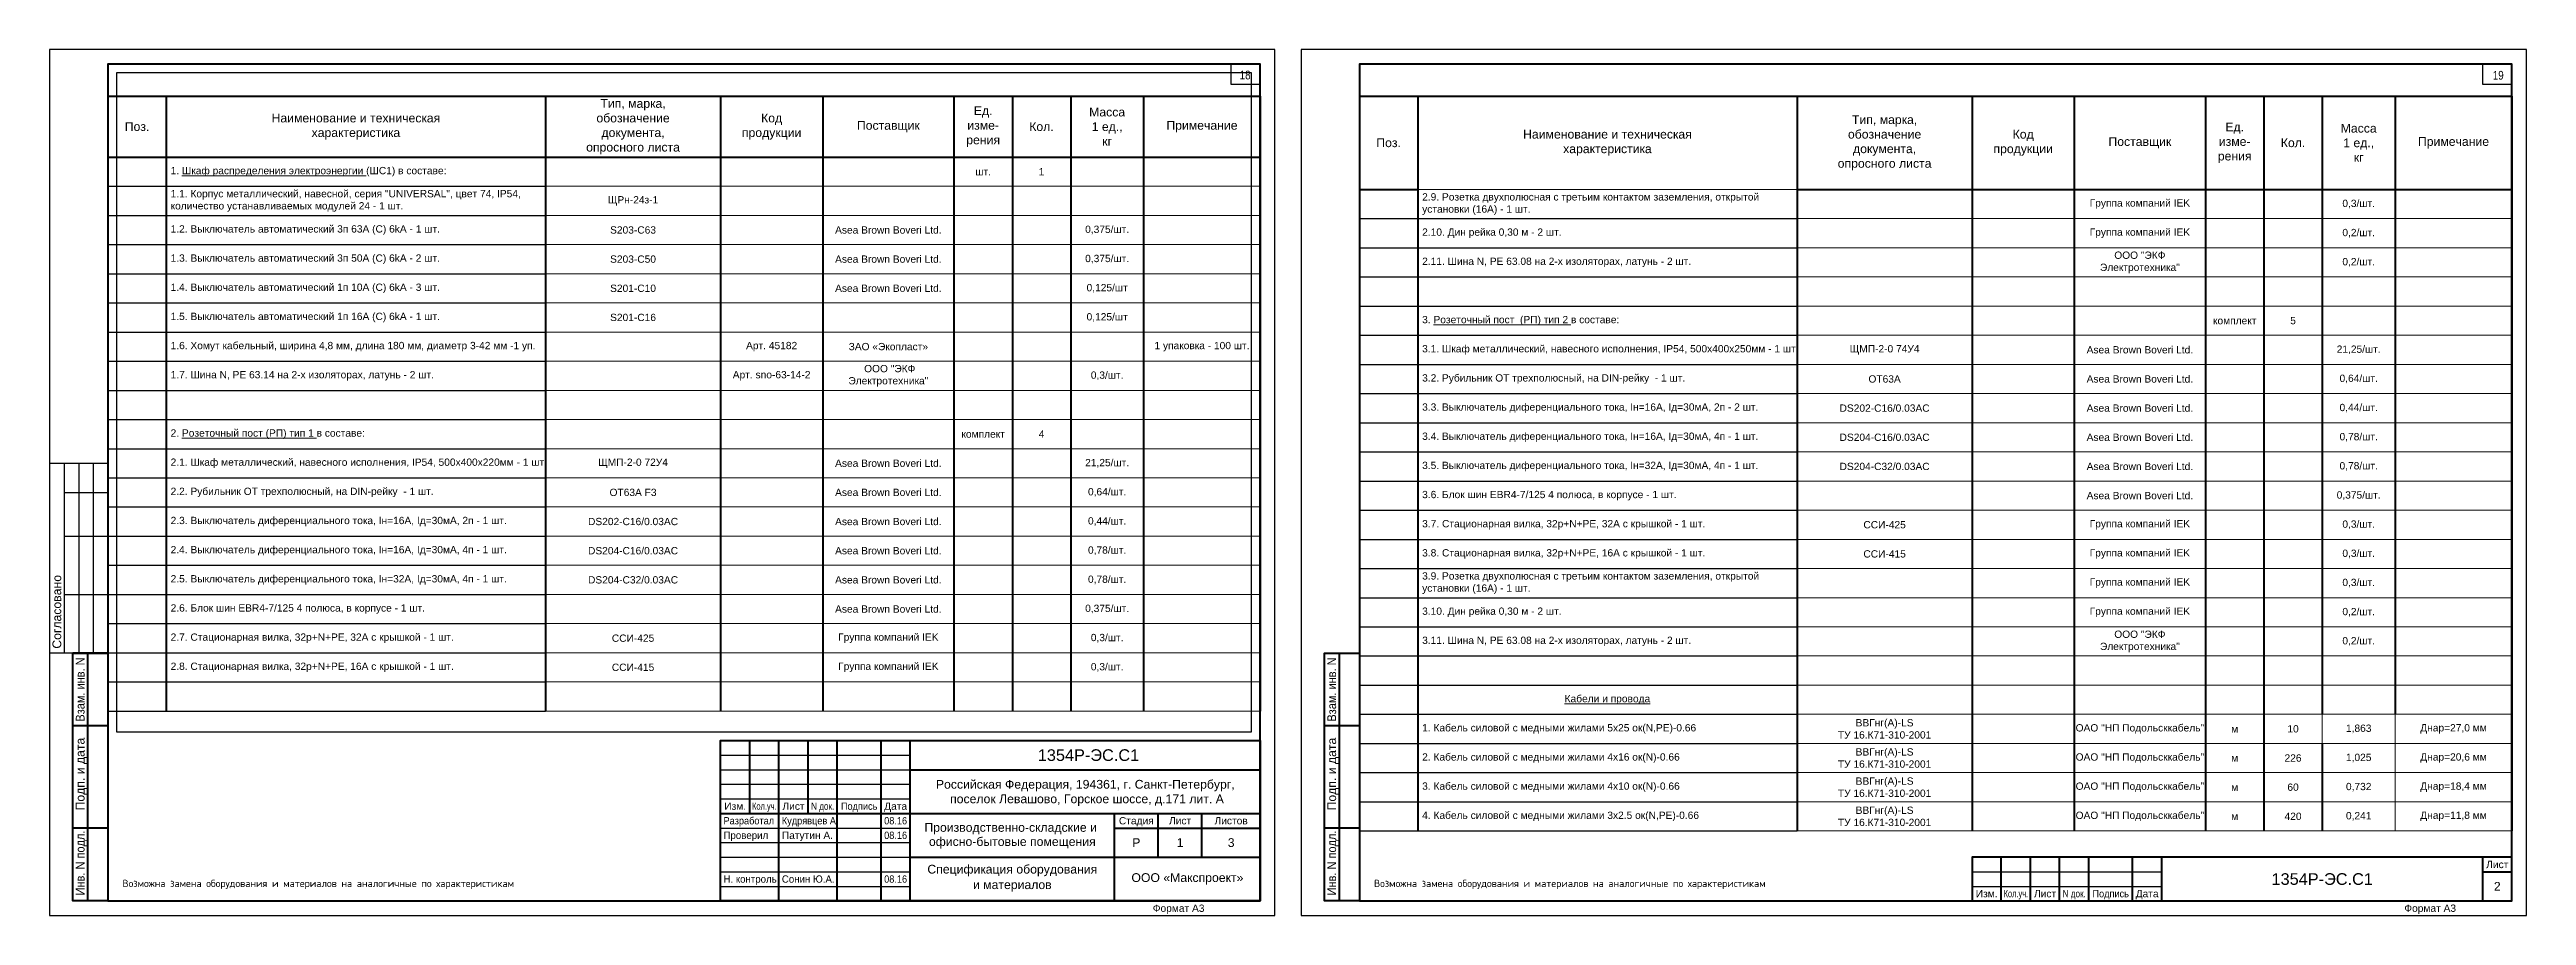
# Paper-space layout 'СПЕЦИФ' of a CAD drawing. Header units: millimetres. Extents: x 0 to 1706, y 0 to 297.
# Drawn here: x 0 to 849, y 0 to 297 of the extents above; entities that cross this region are included whole.
import ezdxf
from ezdxf.enums import TextEntityAlignment as Align

# ---------------------------------------------------------------- set-up
doc = ezdxf.new("R2010")
doc.units = ezdxf.units.MM
doc.layers.add('$TEXT', color=250, linetype='Continuous')
doc.layers.add('$ФОРМАТКА', color=7, linetype='Continuous')
doc.layers.add('$Видовой Экран', color=41, linetype='Continuous', plot=False)
doc.layers.add('Таbлица текст', color=251, linetype='Continuous', lineweight=15)
doc.styles.add('$Arial2.5', font='arial.ttf', dxfattribs={"height": 2.5})
doc.styles.add('Arial', font='arial.ttf', dxfattribs={"height": 3.5})
doc.styles.add('GOST_B', font='isocpeur.ttf', dxfattribs={"height": 2.5})
doc.styles.add('Аннот2.5', font='arial.ttf', dxfattribs={"height": 2.5})
doc.styles.add('Таблица Arial 2.5', font='arial.ttf', dxfattribs={"width": 0.9, "height": 2.5})

# ---------------------------------------------------------------- blocks, each defined once
blk = doc.blocks.new('*T82')
at = {"layer": 'Таbлица текст', "color": 0, "linetype": 'ByBlock', "lineweight": 50, "transparency": 16777216}
for p, q in [((0, 0), (395, 0)), ((0, 0), (0, -20.9)), ((20, 0), (20, -20.9)), ((150, 0), (150, -20.9)), ((210, 0), (210, -20.9)), ((245, 0), (245, -20.9)), ((290, 0), (290, -20.9)), ((310, 0), (310, -20.9)), ((330, 0), (330, -20.9)), ((355, 0), (355, -20.9)), ((395, 0), (395, -20.9))]:
    blk.add_line(p, q, dxfattribs=at)
at = {"layer": 'Таbлица текст', "color": 0, "lineweight": 50, "transparency": 16777216}
for p, q in [((0, -20.9), (395, -20.9)), ((0, -20.9), (0, -210.9)), ((20, -20.9), (20, -210.9)), ((150, -20.9), (150, -210.9)), ((210, -20.9), (210, -210.9)), ((245, -20.9), (245, -210.9)), ((290, -20.9), (290, -210.9)), ((310, -20.9), (310, -210.9)), ((330, -20.9), (330, -210.9)), ((355, -20.9), (355, -210.9)), ((395, -20.9), (395, -210.9))]:
    blk.add_line(p, q, dxfattribs=at)
at = {"layer": 'Таbлица текст', "color": 0, "lineweight": -2, "transparency": 16777216}
for p, q in [((0, -30.9), (150, -30.9)), ((0, -40.9), (150, -40.9)), ((0, -50.9), (150, -50.9)), ((0, -60.9), (150, -60.9)), ((0, -70.9), (150, -70.9)), ((0, -80.9), (150, -80.9)), ((0, -90.9), (150, -90.9)), ((0, -100.9), (150, -100.9)), ((0, -110.9), (150, -110.9)), ((0, -120.9), (150, -120.9)), ((0, -130.9), (150, -130.9)), ((0, -140.9), (150, -140.9)), ((0, -150.9), (150, -150.9)), ((0, -160.9), (150, -160.9)), ((0, -170.9), (150, -170.9)), ((0, -180.9), (150, -180.9)), ((0, -190.9), (150, -190.9)), ((0, -200.9), (150, -200.9)), ((0, -210.9), (150, -210.9))]:
    blk.add_line(p, q, dxfattribs=at)
at = {"layer": 'Таbлица текст', "transparency": 16777216}
for p, q in [((150, -30.9), (395, -30.9)), ((150, -40.9), (395, -40.9)), ((150, -50.9), (395, -50.9)), ((150, -60.9), (395, -60.9)), ((150, -70.9), (395, -70.9)), ((150, -80.9), (395, -80.9)), ((150, -90.9), (395, -90.9)), ((150, -100.9), (395, -100.9)), ((150, -110.9), (395, -110.9)), ((150, -120.9), (395, -120.9)), ((150, -130.9), (395, -130.9)), ((150, -140.9), (395, -140.9)), ((150, -150.9), (395, -150.9)), ((150, -160.9), (395, -160.9)), ((150, -170.9), (395, -170.9)), ((150, -180.9), (395, -180.9)), ((150, -190.9), (395, -190.9)), ((150, -200.9), (395, -200.9)), ((150, -210.9), (395, -210.9))]:
    blk.add_line(p, q, dxfattribs=at)
for s, insert, char_height, width, attachment_point, style in [('{\\W1;Наименование и техническая\\Pхарактеристика}', (85, -10.45), 3, 126, 5, 'Таблица Arial 2.5'), ('{\\W1;Тип, марка,\\Pобозначение \\Pдокумента,\\Pопросного листа}', (180, -10.45), 3, 58, 5, 'Таблица Arial 2.5'), ('{\\W1;Код\\Pпродукции}', (227.5, -10.45), 3, 33, 5, 'Таблица Arial 2.5'), ('{\\W1;Ед. изме-\\Pрения}', (300, -10.45), 3, 16, 5, 'Таблица Arial 2.5'), ('{\\W1;Масса\\P1 ед.,\\Pкг}', (342.5, -10.45), 3, 23, 5, 'Таблица Arial 2.5'), ('{\\W1;Поз.}', (10, -10.45), 3, 18, 5, 'Таблица Arial 2.5'), ('{\\W1;Поставщик}', (267.5, -10.45), 3, 43, 5, 'Таблица Arial 2.5'), ('{\\W1;Кол.}', (320, -10.45), 3, 18, 5, 'Таблица Arial 2.5'), ('{\\W1;Примечание}', (375, -10.45), 3, 38, 5, 'Таблица Arial 2.5'), ('\\A1;1. {\\LШкаф распределения электроэнергии} (ШС1) в составе:', (21.5, -25.9), 2.5, 127, 4, '$Arial2.5'), ('шт.', (300, -25.9), 2.5, 17, 5, 'Аннот2.5'), ('1', (320, -25.9), 2.5, 17, 5, 'Аннот2.5'), ('1.1. Корпус металлический, навесной, серия "UNIVERSAL", цвет 74, IP54, количество устанавливаемых модулей 24 - 1 шт.', (21.5, -35.9), 2.5, 127, 4, '$Arial2.5'), ('ЩРн-24з-1', (180, -35.9), 2.5, 57, 5, 'Аннот2.5'), ('1.2. Выключатель автоматический 3п 63А (С) 6kA - 1 шт.', (21.5, -45.9), 2.5, 127, 4, '$Arial2.5'), ('S203-C63', (180, -45.9), 2.5, 57, 5, 'Аннот2.5'), ('Asea Brown Boveri Ltd.', (267.5, -45.9), 2.5, 42, 5, 'Аннот2.5'), ('0,375/шт.', (342.5, -45.9), 2.5, 22, 5, 'Аннот2.5'), ('1.3. Выключатель автоматический 3п 50А (С) 6kA - 2 шт.', (21.5, -55.9), 2.5, 127, 4, '$Arial2.5'), ('S203-C50', (180, -55.9), 2.5, 57, 5, 'Аннот2.5'), ('Asea Brown Boveri Ltd.', (267.5, -55.9), 2.5, 42, 5, 'Аннот2.5'), ('0,375/шт.', (342.5, -55.9), 2.5, 22, 5, 'Аннот2.5'), ('1.4. Выключатель автоматический 1п 10А (С) 6kA - 3 шт.', (21.5, -65.9), 2.5, 127, 4, '$Arial2.5'), ('S201-C10', (180, -65.9), 2.5, 57, 5, 'Аннот2.5'), ('Asea Brown Boveri Ltd.', (267.5, -65.9), 2.5, 42, 5, 'Аннот2.5'), ('0,125/шт', (342.5, -65.9), 2.5, 22, 5, 'Аннот2.5'), ('1.5. Выключатель автоматический 1п 16А (С) 6kA - 1 шт.', (21.5, -75.9), 2.5, 127, 4, '$Arial2.5'), ('S201-C16', (180, -75.9), 2.5, 57, 5, 'Аннот2.5'), ('0,125/шт', (342.5, -75.9), 2.5, 22, 5, 'Аннот2.5'), ('1.6. Хомут кабельный, ширина 4,8 мм, длина 180 мм, диаметр 3-42 мм -1 уп.', (21.5, -85.9), 2.5, 127, 4, '$Arial2.5'), ('Арт. 45182', (227.5, -85.9), 2.5, 32, 5, 'Аннот2.5'), ('ЗАО «Экопласт»', (267.5, -85.9), 2.5, 42, 5, 'Аннот2.5'), ('1 упаковка - 100 шт.', (375, -85.9), 2.5, 37, 5, 'Аннот2.5'), (' ООО "ЭКФ Электротехника"', (267.5, -95.9), 2.5, 42, 5, 'Аннот2.5'), ('1.7. Шина N, PE 63.14 на 2-х изоляторах, латунь - 2 шт.', (21.5, -95.9), 2.5, 127, 4, 'Аннот2.5'), ('Арт. sno-63-14-2', (227.5, -95.9), 2.5, 32, 5, 'Аннот2.5'), ('0,3/шт.', (342.5, -95.9), 2.5, 22, 5, 'Аннот2.5'), ('2. {\\LРозеточный пост (РП) тип 1} в составе:', (21.5, -115.9), 2.5, 127, 4, '$Arial2.5'), ('комплект', (300, -115.9), 2.5, 17, 5, 'Аннот2.5'), ('4', (320, -115.9), 2.5, 17, 5, 'Аннот2.5'), ('2.1. Шкаф металлический, навесного исполнения, IP54, 500х400х220мм - 1 шт.', (21.5, -125.9), 2.5, 127, 4, '$Arial2.5'), ('ЩМП-2-0 72У4', (180, -125.9), 2.5, 57, 5, 'Аннот2.5'), ('Asea Brown Boveri Ltd.', (267.5, -125.9), 2.5, 42, 5, 'Аннот2.5'), ('21,25/шт.', (342.5, -125.9), 2.5, 22, 5, 'Аннот2.5'), ('2.2. Рубильник OT трехполюсный, на DIN-рейку  - 1 шт.', (21.5, -135.9), 2.5, 127, 4, '$Arial2.5'), ('ОТ63А F3', (180, -135.9), 2.5, 57, 5, 'Аннот2.5'), ('Asea Brown Boveri Ltd.', (267.5, -135.9), 2.5, 42, 5, 'Аннот2.5'), ('0,64/шт.', (342.5, -135.9), 2.5, 22, 5, 'Аннот2.5'), ('2.3. Выключатель диференциального тока, Iн=16А, Iд=30мА, 2п - 1 шт.', (21.5, -145.9), 2.5, 127, 4, '$Arial2.5'), ('0,44/шт.', (342.5, -145.9), 2.5, 22, 5, 'Аннот2.5'), ('DS202-C16/0.03АС', (180, -145.9), 2.5, 57, 5, 'Аннот2.5'), ('Asea Brown Boveri Ltd.', (267.5, -145.9), 2.5, 42, 5, 'Аннот2.5'), ('2.4. Выключатель диференциального тока, Iн=16А, Iд=30мА, 4п - 1 шт.', (21.5, -155.9), 2.5, 127, 4, '$Arial2.5'), ('DS204-C16/0.03АС', (180, -155.9), 2.5, 57, 5, 'Аннот2.5'), ('Asea Brown Boveri Ltd.', (267.5, -155.9), 2.5, 42, 5, 'Аннот2.5'), ('0,78/шт.', (342.5, -155.9), 2.5, 22, 5, 'Аннот2.5'), ('2.5. Выключатель диференциального тока, Iн=32А, Iд=30мА, 4п - 1 шт.', (21.5, -165.9), 2.5, 127, 4, '$Arial2.5'), ('DS204-C32/0.03АС', (180, -165.9), 2.5, 57, 5, '$Arial2.5'), ('Asea Brown Boveri Ltd.', (267.5, -165.9), 2.5, 42, 5, 'Аннот2.5'), ('0,78/шт.', (342.5, -165.9), 2.5, 22, 5, 'Аннот2.5'), ('2.6. Блок шин EBR4-7/125 4 полюса, в корпусе - 1 шт.', (21.5, -175.9), 2.5, 127, 4, '$Arial2.5'), ('Asea Brown Boveri Ltd.', (267.5, -175.9), 2.5, 42, 5, 'Аннот2.5'), ('0,375/шт.', (342.5, -175.9), 2.5, 22, 5, 'Аннот2.5'), ('2.7. Стационарная вилка, 32р+N+РE, 32А с крышкой - 1 шт.', (21.5, -185.9), 2.5, 127, 4, '$Arial2.5'), ('ССИ-425', (180, -185.9), 2.5, 57, 5, '$Arial2.5'), ('Группа компаний IEK', (267.5, -185.9), 2.5, 42, 5, '$Arial2.5'), ('0,3/шт.', (342.5, -185.9), 2.5, 22, 5, 'Аннот2.5'), ('2.8. Стационарная вилка, 32р+N+РE, 16А с крышкой - 1 шт.', (21.5, -195.9), 2.5, 127, 4, '$Arial2.5'), ('ССИ-415', (180, -195.9), 2.5, 57, 5, '$Arial2.5'), ('Группа компаний IEK', (267.5, -195.9), 2.5, 42, 5, '$Arial2.5'), ('0,3/шт.', (342.5, -195.9), 2.5, 22, 5, 'Аннот2.5')]:
    blk.add_mtext(s, dxfattribs=dict(at, insert=insert, char_height=char_height, width=width, attachment_point=attachment_point, style=style))
blk = doc.blocks.new('*T84')
at = {"layer": 'Таbлица текст', "color": 0, "linetype": 'ByBlock', "lineweight": 50, "transparency": 16777216}
for p, q in [((0, 0), (395, 0)), ((0, 0), (0, -32)), ((20, 0), (20, -32)), ((150, 0), (150, -32)), ((210, 0), (210, -32)), ((245, 0), (245, -32)), ((290, 0), (290, -32)), ((310, 0), (310, -32)), ((330, 0), (330, -32)), ((355, 0), (355, -32)), ((395, 0), (395, -32))]:
    blk.add_line(p, q, dxfattribs=at)
at = {"layer": 'Таbлица текст', "color": 0, "lineweight": 50, "transparency": 16777216}
for p, q in [((0, -32), (20, -32)), ((0, -32), (0, -252)), ((20, -32), (20, -252)), ((150, -32), (395, -32)), ((150, -32), (150, -252)), ((210, -32), (210, -252)), ((245, -32), (245, -252)), ((290, -32), (290, -252)), ((310, -32), (310, -252)), ((330, -32), (330, -212)), ((355, -32), (355, -212)), ((395, -32), (395, -252)), ((330, -222), (330, -252))]:
    blk.add_line(p, q, dxfattribs=at)
at = {"layer": 'Таbлица текст', "transparency": 16777216}
for p, q in [((20, -32), (150, -32)), ((150, -42), (395, -42)), ((150, -52), (395, -52)), ((150, -62), (395, -62)), ((150, -72), (395, -72)), ((150, -82), (395, -82)), ((150, -92), (395, -92)), ((150, -102), (395, -102)), ((150, -112), (395, -112)), ((150, -122), (395, -122)), ((150, -132), (395, -132)), ((150, -142), (395, -142)), ((150, -152), (395, -152)), ((150, -162), (395, -162)), ((150, -172), (395, -172)), ((150, -182), (395, -182)), ((150, -192), (395, -192)), ((150, -202), (395, -202)), ((150, -212), (395, -212)), ((330, -212), (330, -222)), ((355, -212), (355, -252)), ((150, -222), (395, -222)), ((150, -232), (395, -232)), ((150, -242), (395, -242)), ((150, -252), (395, -252))]:
    blk.add_line(p, q, dxfattribs=at)
at = {"layer": 'Таbлица текст', "color": 0, "lineweight": -2, "transparency": 16777216}
for p, q in [((0, -42), (150, -42)), ((0, -52), (150, -52)), ((0, -62), (150, -62)), ((0, -72), (150, -72)), ((0, -82), (150, -82)), ((0, -92), (150, -92)), ((0, -102), (150, -102)), ((0, -112), (150, -112)), ((0, -122), (150, -122)), ((0, -132), (150, -132)), ((0, -142), (150, -142)), ((0, -152), (150, -152)), ((0, -162), (150, -162)), ((0, -172), (150, -172)), ((0, -182), (150, -182)), ((0, -192), (150, -192)), ((0, -202), (150, -202)), ((0, -212), (150, -212)), ((0, -222), (150, -222)), ((0, -232), (150, -232)), ((0, -242), (150, -242)), ((0, -252), (150, -252))]:
    blk.add_line(p, q, dxfattribs=at)
at = {"layer": 'Таbлица текст', "transparency": 16777216}
for s, insert, char_height, width, attachment_point, style in [('{\\W1;Тип, марка,\\Pобозначение \\Pдокумента,\\Pопросного листа}', (180, -16), 3, 58, 5, 'Таблица Arial 2.5'), ('{\\W1;Поз.}', (10, -16), 3, 18, 5, 'Таблица Arial 2.5'), ('{\\W1;Наименование и техническая\\Pхарактеристика}', (85, -16), 3, 128, 5, 'Таблица Arial 2.5'), ('{\\W1;Код\\Pпродукции}', (227.5, -16), 3, 33, 5, 'Таблица Arial 2.5'), ('{\\W1;Поставщик}', (267.5, -16), 3, 43, 5, 'Таблица Arial 2.5'), ('{\\W1;Ед. изме-\\Pрения}', (300, -16), 3, 16, 5, 'Таблица Arial 2.5'), ('{\\W1;Кол.}', (320, -16), 3, 18, 5, 'Таблица Arial 2.5'), ('{\\W1;Масса\\P1 ед.,\\Pкг}', (342.5, -16), 3, 23, 5, 'Таблица Arial 2.5'), ('{\\W1;Примечание}', (375, -16), 3, 38, 5, 'Таблица Arial 2.5'), ('2.9. Розетка двухполюсная с третьим контактом заземления, открытой установки (16А) - 1 шт.', (21.5, -37), 2.5, 127, 4, '$Arial2.5'), ('Группа компаний IEK', (267.5, -37), 2.5, 42, 5, '$Arial2.5'), ('0,3/шт.', (342.5, -37), 2.5, 22, 5, 'Аннот2.5'), ('2.10. Дин рейка 0,30 м - 2 шт.', (21.5, -47), 2.5, 127, 4, '$Arial2.5'), ('Группа компаний IEK', (267.5, -47), 2.5, 42, 5, '$Arial2.5'), ('0,2/шт.', (342.5, -47), 2.5, 22, 5, 'Аннот2.5'), ('2.11. Шина N, PE 63.08 на 2-х изоляторах, латунь - 2 шт.', (21.5, -57), 2.5, 127, 4, '$Arial2.5'), ('ООО "ЭКФ Электротехника"', (267.5, -57), 2.5, 42, 5, '$Arial2.5'), ('0,2/шт.', (342.5, -57), 2.5, 22, 5, 'Аннот2.5'), ('3. {\\LРозеточный пост  (РП) тип 2} в составе:', (21.5, -77), 2.5, 127, 4, '$Arial2.5'), ('комплект', (300, -77), 2.5, 17, 5, 'Аннот2.5'), ('5', (320, -77), 2.5, 17, 5, 'Аннот2.5'), ('3.1. Шкаф металлический, навесного исполнения, IP54, 500х400х250мм - 1 шт.', (21.5, -87), 2.5, 127, 4, '$Arial2.5'), ('ЩМП-2-0 74У4', (180, -87), 2.5, 57, 5, 'Аннот2.5'), ('Asea Brown Boveri Ltd.', (267.5, -87), 2.5, 42, 5, 'Аннот2.5'), ('21,25/шт.', (342.5, -87), 2.5, 22, 5, 'Аннот2.5'), ('3.2. Рубильник OT трехполюсный, на DIN-рейку  - 1 шт.', (21.5, -97), 2.5, 127, 4, '$Arial2.5'), ('OT63A', (180, -97), 2.5, 57, 5, 'Аннот2.5'), ('Asea Brown Boveri Ltd.', (267.5, -97), 2.5, 42, 5, 'Аннот2.5'), ('0,64/шт.', (342.5, -97), 2.5, 22, 5, 'Аннот2.5'), ('3.3. Выключатель диференциального тока, Iн=16А, Iд=30мА, 2п - 2 шт.', (21.5, -107), 2.5, 127, 4, '$Arial2.5'), ('DS202-C16/0.03АС', (180, -107), 2.5, 57, 5, 'Аннот2.5'), ('Asea Brown Boveri Ltd.', (267.5, -107), 2.5, 42, 5, 'Аннот2.5'), ('0,44/шт.', (342.5, -107), 2.5, 22, 5, 'Аннот2.5'), ('3.4. Выключатель диференциального тока, Iн=16А, Iд=30мА, 4п - 1 шт.', (21.5, -117), 2.5, 127, 4, '$Arial2.5'), ('DS204-C16/0.03АС', (180, -117), 2.5, 57, 5, 'Аннот2.5'), ('Asea Brown Boveri Ltd.', (267.5, -117), 2.5, 42, 5, 'Аннот2.5'), ('0,78/шт.', (342.5, -117), 2.5, 22, 5, 'Аннот2.5'), ('3.5. Выключатель диференциального тока, Iн=32А, Iд=30мА, 4п - 1 шт.', (21.5, -127), 2.5, 127, 4, '$Arial2.5'), ('DS204-C32/0.03АС', (180, -127), 2.5, 57, 5, '$Arial2.5'), ('Asea Brown Boveri Ltd.', (267.5, -127), 2.5, 42, 5, 'Аннот2.5'), ('0,78/шт.', (342.5, -127), 2.5, 22, 5, 'Аннот2.5'), ('3.6. Блок шин EBR4-7/125 4 полюса, в корпусе - 1 шт.', (21.5, -137), 2.5, 127, 4, '$Arial2.5'), ('Asea Brown Boveri Ltd.', (267.5, -137), 2.5, 42, 5, 'Аннот2.5'), ('0,375/шт.', (342.5, -137), 2.5, 22, 5, 'Аннот2.5'), ('3.7. Стационарная вилка, 32р+N+РE, 32А с крышкой - 1 шт.', (21.5, -147), 2.5, 127, 4, '$Arial2.5'), ('ССИ-425', (180, -147), 2.5, 57, 5, '$Arial2.5'), ('Группа компаний IEK', (267.5, -147), 2.5, 42, 5, '$Arial2.5'), ('0,3/шт.', (342.5, -147), 2.5, 22, 5, 'Аннот2.5'), ('3.8. Стационарная вилка, 32р+N+РE, 16А с крышкой - 1 шт.', (21.5, -157), 2.5, 127, 4, '$Arial2.5'), ('ССИ-415', (180, -157), 2.5, 57, 5, '$Arial2.5'), ('Группа компаний IEK', (267.5, -157), 2.5, 42, 5, '$Arial2.5'), ('0,3/шт.', (342.5, -157), 2.5, 22, 5, 'Аннот2.5'), ('3.9. Розетка двухполюсная с третьим контактом заземления, открытой установки (16А) - 1 шт.', (21.5, -167), 2.5, 127, 4, '$Arial2.5'), ('Группа компаний IEK', (267.5, -167), 2.5, 42, 5, '$Arial2.5'), ('0,3/шт.', (342.5, -167), 2.5, 22, 5, 'Аннот2.5'), ('3.10. Дин рейка 0,30 м - 2 шт.', (21.5, -177), 2.5, 127, 4, '$Arial2.5'), ('Группа компаний IEK', (267.5, -177), 2.5, 42, 5, '$Arial2.5'), ('0,2/шт.', (342.5, -177), 2.5, 22, 5, 'Аннот2.5'), ('3.11. Шина N, PE 63.08 на 2-х изоляторах, латунь - 2 шт.', (21.5, -187), 2.5, 127, 4, '$Arial2.5'), ('ООО "ЭКФ Электротехника"', (267.5, -187), 2.5, 42, 5, '$Arial2.5'), ('0,2/шт.', (342.5, -187), 2.5, 22, 5, 'Аннот2.5'), ('{\\LКабели и провода}', (85, -207), 2.5, 127, 5, '$Arial2.5'), ('{\\C7;1. Кабель силовой с медными жилами 5х25 ок(N,PE)-0.66}', (21.5, -217), 2.5, 127, 4, '$Arial2.5'), ('{\\C7;ВВГнг(А)-LS\\PТУ 16.К71-310-2001}', (180, -217), 2.5, 57, 5, '$Arial2.5'), ('ОАО "НП Подольсккабель"', (267.5, -217), 2.5, 42, 5, '$Arial2.5'), ('м', (300, -217), 2.5, 17, 5, '$Arial2.5'), ('10', (320, -217), 2.5, 17, 5, '$Arial2.5'), ('1,863', (342.5, -217), 2.5, 21, 5, 'Аннот2.5'), ('Днар=27,0 мм', (375, -217), 2.5, 37, 5, '$Arial2.5'), ('2. {\\C7;Кабель силовой с медными жилами }4х16 ок(N)-0.66', (21.5, -227), 2.5, 127, 4, '$Arial2.5'), ('{\\C7;ВВГнг(А)-LS\\PТУ 16.К71-310-2001}', (180, -227), 2.5, 57, 5, '$Arial2.5'), ('ОАО "НП Подольсккабель"', (267.5, -227), 2.5, 42, 5, '$Arial2.5'), ('м', (300, -227), 2.5, 17, 5, '$Arial2.5'), ('226', (320, -227), 2.5, 17, 5, '$Arial2.5'), ('1,025', (342.5, -227), 2.5, 21, 5, 'Аннот2.5'), ('Днар=20,6 мм', (375, -227), 2.5, 37, 5, '$Arial2.5'), ('3. {\\C7;Кабель силовой с медными жилами 4х10 ок(N)-0.66}', (21.5, -237), 2.5, 127, 4, '$Arial2.5'), ('{\\C7;ВВГнг(А)-LS\\PТУ 16.К71-310-2001}', (180, -237), 2.5, 57, 5, '$Arial2.5'), ('ОАО "НП Подольсккабель"', (267.5, -237), 2.5, 42, 5, '$Arial2.5'), ('м', (300, -237), 2.5, 17, 5, '$Arial2.5'), ('60', (320, -237), 2.5, 17, 5, '$Arial2.5'), ('0,732', (342.5, -237), 2.5, 21, 5, 'Аннот2.5'), ('Днар=18,4 мм', (375, -237), 2.5, 37, 5, '$Arial2.5'), ('4. {\\C7;Кабель силовой с медными жилами 3х2.5 ок(N,PE)-0.66}', (21.5, -247), 2.5, 127, 4, '$Arial2.5'), ('{\\C7;ВВГнг(А)-LS\\PТУ 16.К71-310-2001}', (180, -247), 2.5, 57, 5, '$Arial2.5'), ('ОАО "НП Подольсккабель"', (267.5, -247), 2.5, 42, 5, '$Arial2.5'), ('420', (320, -247), 2.5, 17, 5, '$Arial2.5'), ('0,241', (342.5, -247), 2.5, 21, 5, 'Аннот2.5'), ('Днар=11,8 мм', (375, -247), 2.5, 37, 5, 'Аннот2.5'), ('м', (300, -247), 2.5, 17, 5, '$Arial2.5')]:
    blk.add_mtext(s, dxfattribs=dict(at, insert=insert, char_height=char_height, width=width, attachment_point=attachment_point, style=style))

psp = doc.layouts.new('СПЕЦИФ')

# ---------------------------------------------------------------- linework, layer by layer
at = {"layer": '$Видовой Экран'}
psp.add_lwpolyline([(412, 63), (412, 289), (23, 289), (23, 63), (412, 63), (412, 63)], close=True, dxfattribs=at)
at = {"layer": '$ФОРМАТКА'}
for points in [[(420, 0), (420, 297), (0, 297), (0, 0)], [(848.97, 0), (848.97, 297), (428.97, 297), (428.97, 0)]]:
    psp.add_lwpolyline(points, close=True, dxfattribs=at)
at = {"layer": '$ФОРМАТКА', "lineweight": 50}
for points in [[(20, 5), (415, 5), (415, 292), (20, 292)], [(415, 5), (230, 5), (230, 60), (415, 60)]]:
    psp.add_lwpolyline(points, close=True, dxfattribs=at)
at = {"layer": '$ФОРМАТКА'}
for points in [[(415, 285), (405, 285), (405, 292), (415, 292), (415, 285)], [(843.97, 285), (833.97, 285), (833.97, 292), (843.97, 292), (843.97, 285)], [(20, 155), (0, 155)], [(5, 155), (5, 90)], [(10, 155), (10, 90)], [(15, 155), (15, 90)], [(20, 145), (5, 145)], [(20, 130), (5, 130)], [(20, 110), (5, 110)], [(20, 90), (0, 90)], [(230, 55), (295, 55)], [(230, 50), (230, 5)], [(230, 50), (295, 50)], [(230, 45), (295, 45)], [(230, 40), (295, 40)], [(240, 35), (240, 35)], [(260, 35), (260, 35)], [(230, 30), (295, 30)], [(230, 25), (295, 25)], [(230, 20), (295, 20)], [(658.97, 20), (658.97, 5)], [(230, 15), (295, 15)], [(230, 10), (295, 10)], [(658.97, 15), (723.97, 15)], [(658.97, 10), (723.97, 10)], [(668.97, 5), (668.97, 5)], [(688.97, 5), (688.97, 5)]]:
    psp.add_lwpolyline(points, dxfattribs=at)
at = {"layer": '$ФОРМАТКА', "linetype": 'Continuous', "lineweight": 50}
psp.add_lwpolyline([(448.97, 5), (843.97, 5), (843.97, 292), (448.97, 292)], close=True, dxfattribs=at)
at = {"layer": '$ФОРМАТКА', "lineweight": 50}
for points in [[(20, 5), (8, 5), (8, 90), (20, 90)], [(20, 90), (8, 90)], [(13, 90), (13, 5)], [(448.97, 5), (436.97, 5), (436.97, 90), (448.97, 90)], [(441.97, 90), (441.97, 5)], [(20, 65), (8, 65)], [(240, 35), (240, 60)], [(250, 5), (250, 60)], [(260, 35), (260, 60)], [(270, 5), (270, 60)], [(285, 5), (285, 60)], [(295, 5), (295, 60)], [(448.97, 65), (436.97, 65)], [(295, 50), (415, 50)], [(230, 35), (415, 35)], [(365, 5), (365, 35)], [(380, 20), (380, 35)], [(395, 20), (395, 35)], [(20, 30), (8, 30)], [(365, 30), (415, 30)], [(448.97, 30), (436.97, 30)], [(295, 20), (415, 20)], [(668.97, 5), (668.97, 20)], [(678.97, 5), (678.97, 20)], [(688.97, 5), (688.97, 20)], [(698.97, 5), (698.97, 20)], [(713.97, 5), (713.97, 20)], [(723.97, 5), (723.97, 20)], [(833.97, 5), (833.97, 20)], [(833.97, 15), (843.97, 15)]]:
    psp.add_lwpolyline(points, dxfattribs=at)
at = {"layer": '$ФОРМАТКА', "lineweight": 50, "ltscale": 5}
psp.add_lwpolyline([(843.97, 5), (843.97, 20), (723.97, 20), (658.97, 20), (658.97, 5)], close=True, dxfattribs=at)

# ---------------------------------------------------------------- block references
for name, p in [('*T82', (20, 281)), ('*T84', (448.97, 281))]:
    psp.add_blockref(name, p)

# ---------------------------------------------------------------- texts
at = {"layer": '$TEXT', "style": 'Arial', "width": 0.8}
for s, p in [('18', (409.79, 288.25)), ('19', (839.3, 288.17))]:
    psp.add_text(s, height=3, dxfattribs=at).set_placement(p, align=Align.MIDDLE_CENTER)
at = {"layer": '$TEXT', "style": 'Arial'}
for s, p in [('Российская Федерация, 194361, г. Санкт-Петербург,', (355, 45)), (' поселок Левашово, Горское шоссе, д.171 лит. А', (355, 40)), ('Производственно-складские и ', (330, 30.21)), ('офисно-бытовые помещения', (330, 25.35))]:
    psp.add_text(s, height=3, dxfattribs=at).set_placement(p, align=Align.MIDDLE_CENTER)
at = {"layer": '$TEXT', "ltscale": 5, "style": 'Arial'}
for s, p in [('Спецификация оборудования', (330, 15.88)), ('и материалов', (330, 10.56))]:
    psp.add_text(s, height=3, dxfattribs=at).set_placement(p, align=Align.MIDDLE_CENTER)
at = {"layer": '$TEXT', "ltscale": 5, "style": 'GOST_B'}
for p in [(25, 9), (453.97, 9)]:
    psp.add_text('Возможна замена оборудования и материалов на аналогичные по характеристикам', height=2.5, dxfattribs=at).set_placement(p, align=Align.BOTTOM_LEFT)
at = {"layer": '$ФОРМАТКА', "style": 'Arial'}
psp.add_text('Согласовано', height=3, rotation=90, dxfattribs=at).set_placement((2.5, 91.5), align=Align.MIDDLE_LEFT)
at = {"layer": '$ФОРМАТКА', "style": 'Arial', "width": 0.9}
for s, p in [('Взам. инв. N', (10.5, 77.5)), ('Взам. инв. N', (439.47, 77.5)), ('Инв. N подл.', (10.5, 18)), ('Инв. N подл.', (439.47, 18))]:
    psp.add_text(s, height=3, rotation=90, dxfattribs=at).set_placement(p, align=Align.MIDDLE_CENTER)
at = {"layer": '$ФОРМАТКА', "style": 'Arial'}
for p in [(10.5, 48.5), (439.47, 48.5)]:
    psp.add_text('Подп. и дата', height=3, rotation=90, dxfattribs=at).set_placement(p, align=Align.MIDDLE_CENTER)
for s, height, p in [('1354Р-ЭС.C1', 4, (356.1, 55)), ('Изм.', 2.5, (235, 37.5)), ('Лист', 2.5, (255, 37.5)), ('Дата', 2.5, (290, 37.5)), ('Стадия', 2.5, (372.5, 32.5)), ('Р', 3, (372.5, 25)), ('Лист', 2.5, (387.5, 32.5)), ('1', 3, (387.5, 25)), ('Листов', 2.5, (405, 32.5)), ('3', 3, (405, 25)), ('Лист', 2.5, (838.97, 17.5)), ('ООО «Макспроект»', 3, (390, 13)), ('Изм.', 2.5, (663.97, 7.5)), ('Лист', 2.5, (683.97, 7.5)), ('Дата', 2.5, (718.97, 7.5)), ('Формат А3', 2.5, (387, 2.5)), ('Формат А3', 2.5, (815.97, 2.5))]:
    psp.add_text(s, height=height, dxfattribs=at).set_placement(p, align=Align.MIDDLE_CENTER)
for s, width, p in [('Кол.уч.', 0.7, (245, 37.5)), ('N док.', 0.8, (265, 37.5)), ('Подпись', 0.9, (277.5, 37.5)), ('08.16', 0.9, (290, 32.5)), ('08.16', 0.9, (290, 27.5)), ('08.16', 0.9, (290, 12.5)), ('Кол.уч.', 0.7, (673.97, 7.5)), ('N док.', 0.8, (693.97, 7.5)), ('Подпись', 0.9, (706.47, 7.5))]:
    psp.add_text(s, height=2.5, dxfattribs=dict(at, width=width)).set_placement(p, align=Align.MIDDLE_CENTER)
at = {"layer": '$ФОРМАТКА', "ltscale": 5, "style": 'Arial'}
for s, width, p in [('Разработал', 0.9, (231, 32.5)), ('Проверил', 0.95, (231, 27.5)), ('Кудрявцев А.', 0.9, (251, 32.5)), ('Н. контроль', 0.95, (231, 12.5)), ('Сонин Ю.А.', 0.95, (251, 12.5))]:
    psp.add_text(s, height=2.5, dxfattribs=dict(at, width=width)).set_placement(p, align=Align.MIDDLE_LEFT)
psp.add_text('Патутин А.', height=2.5, dxfattribs=at).set_placement((251, 27.5), align=Align.MIDDLE_LEFT)
at = {"layer": '$ФОРМАТКА', "lineweight": 50, "ltscale": 5, "style": 'Arial'}
for s, height, p in [('1354Р-ЭС.C1', 4, (778.97, 12.5)), ('2', 3, (838.97, 10))]:
    psp.add_text(s, height=height, dxfattribs=at).set_placement(p, align=Align.MIDDLE_CENTER)

doc.saveas('drawing.dxf')
